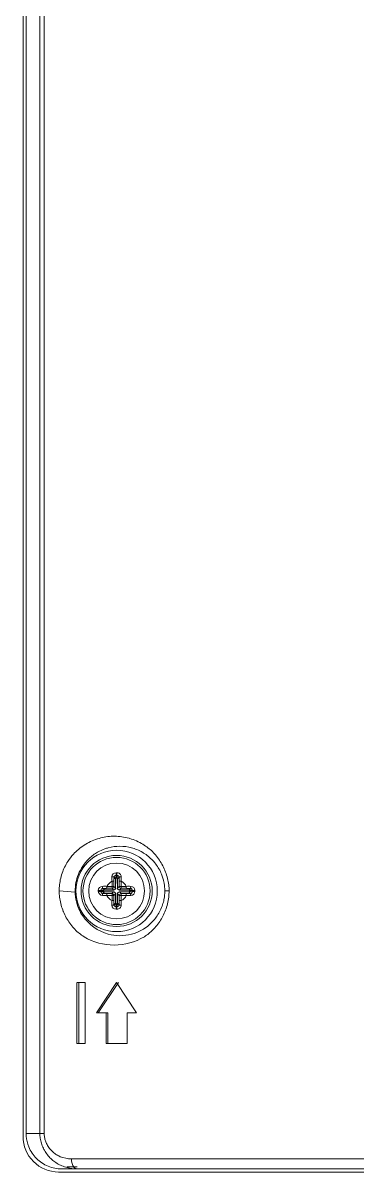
# Model space of a CAD drawing. Extents: x -382 to 1420, y -377 to 265.
# Drawn here: x -228.625 to -227.328, y -25.76 to -21.308 of the extents above; entities that cross this region are included whole.
import ezdxf

# ---------------------------------------------------------------- set-up
doc = ezdxf.new("R2010")
doc.units = 0
doc.header["$MEASUREMENT"] = 0
doc.layers.add('PDF_レイヤー 1', color=7, linetype='CONTINUOUS')

msp = doc.modelspace()

# ---------------------------------------------------------------- linework, layer by layer
at = {"layer": 'PDF_レイヤー 1', "lineweight": 0}
for points in [[(-223.44117, -25.76022), (-171.38649, -25.76022, 0.4143145), (-171.24868, -25.62245), (-171.24868, 6.93063, 0.4143145), (-171.38648, 7.06835), (-228.48682, 7.06835, 0.4143145), (-228.62463, 6.93063), (-228.62463, -25.62245, 0.4143145), (-228.48684, -25.76022), (-224.79078, -25.76022)], [(-228.61284, -25.61062, 0.020237), (-228.61242, -25.62094, 0.0768274), (-228.60256, -25.66288, 0.1002389), (-228.57255, -25.70786, 0.0963949), (-228.52739, -25.73797, 0.0991788), (-228.4745, -25.74841), (-171.39888, -25.74841, 0.0213893), (-171.38909, -25.748, 0.077189), (-171.34599, -25.73801, 0.1002389), (-171.30103, -25.708, 0.1012685), (-171.27092, -25.66312, 0.0994966), (-171.26046, -25.61062), (-171.33059, -25.61062), (-171.33061, 6.84425), (-172.59133, 5.1687), (-172.81714, 5.16869), (-172.81714, 3.04596)], [(-228.43748, -25.70896, 0.1760698), (-228.4265, -25.74272), (-228.42608, -25.74314), (-228.42511, -25.74411), (-228.424, -25.74494), (-228.42302, -25.74564), (-228.42191, -25.74633), (-228.42066, -25.74689), (-228.41997, -25.74716), (-228.41872, -25.74772), (-228.41761, -25.748), (-228.41622, -25.74828), (-228.41483, -25.74841), (-228.42011, -25.74828), (-228.42538, -25.748), (-228.43066, -25.74744), (-228.43594, -25.74689), (-228.43858, -25.74647), (-228.44385, -25.7455), (-228.44899, -25.74453), (-228.45427, -25.74314), (-228.45927, -25.74161), (-228.46441, -25.73994), (-228.46955, -25.73814), (-228.47441, -25.73619), (-228.47913, -25.73397), (-228.48385, -25.73175), (-228.4883, -25.72925), (-228.49288, -25.72675), (-228.49718, -25.72383), (-228.50135, -25.72106), (-228.50538, -25.718), (-228.50927, -25.71495), (-228.51302, -25.71161), (-228.51663, -25.70842), (-228.52024, -25.70481), (-228.52357, -25.70106), (-228.52704, -25.69731), (-228.5301, -25.69328), (-228.53329, -25.68911), (-228.53607, -25.68481), (-228.53899, -25.6805), (-228.54148, -25.67606), (-228.54343, -25.67259), (-228.54565, -25.668), (-228.54787, -25.66342), (-228.54996, -25.65856), (-228.55162, -25.6537), (-228.55329, -25.64884), (-228.55482, -25.64412), (-228.55607, -25.63926), (-228.5569, -25.6344), (-228.55787, -25.62954), (-228.55857, -25.62468), (-228.55898, -25.61995), (-228.55926, -25.61523), (-228.5594, -25.61062), (-228.55939, 6.84425)], [(-228.0594, -24.67136), (-228.05954, -24.67747), (-228.05982, -24.68358), (-228.06024, -24.68969), (-228.06079, -24.6958), (-228.06162, -24.70219), (-228.06274, -24.70844), (-228.06399, -24.71469), (-228.06551, -24.72094), (-228.0669, -24.72719), (-228.06718, -24.72774), (-228.06899, -24.73399), (-228.07093, -24.7401), (-228.07301, -24.74607), (-228.07537, -24.75204), (-228.07801, -24.75788), (-228.08051, -24.76357), (-228.08343, -24.76913), (-228.08621, -24.77454), (-228.0894, -24.77982), (-228.09243, -24.7849, -0.0570424), (-228.12248, -24.82232, -0.0459565), (-228.15492, -24.84856, -0.2743104), (-228.3885, -24.84898, -0.0545079), (-228.42412, -24.81977), (-228.42815, -24.81547), (-228.43218, -24.81103), (-228.43592, -24.80644), (-228.43981, -24.80158), (-228.44342, -24.79658), (-228.44717, -24.79144), (-228.45051, -24.78617), (-228.45384, -24.78061), (-228.45703, -24.77506), (-228.46009, -24.76936), (-228.46301, -24.76353), (-228.46564, -24.7577), (-228.46828, -24.75159), (-228.4687, -24.75075), (-228.47092, -24.74464), (-228.47314, -24.73853), (-228.47523, -24.73228), (-228.47703, -24.72631), (-228.4787, -24.72006), (-228.48009, -24.71381), (-228.48134, -24.70756), (-228.48231, -24.70145), (-228.48314, -24.69534), (-228.48384, -24.68923), (-228.48439, -24.68312), (-228.48467, -24.67715), (-228.48481, -24.67132), (-228.48467, -24.6652), (-228.48439, -24.65909), (-228.48384, -24.65284), (-228.48314, -24.64673), (-228.48231, -24.64048), (-228.48134, -24.6341), (-228.48023, -24.62799), (-228.4787, -24.62174), (-228.47703, -24.61563), (-228.47689, -24.61479), (-228.47509, -24.60854), (-228.47314, -24.60243), (-228.47092, -24.59646), (-228.4687, -24.59049), (-228.46606, -24.58466), (-228.46356, -24.57896), (-228.46064, -24.57341), (-228.45787, -24.56799), (-228.45467, -24.56271), (-228.45155, -24.55752, -0.0410013), (-228.42974, -24.52877), (-228.42516, -24.52391), (-228.42044, -24.51919), (-228.4153, -24.51447), (-228.41016, -24.51002), (-228.40475, -24.50558), (-228.39933, -24.50141), (-228.39364, -24.49725), (-228.3878, -24.4935), (-228.38169, -24.48975), (-228.37572, -24.48614), (-228.36947, -24.48294), (-228.36322, -24.47961), (-228.35683, -24.47683), (-228.35031, -24.47406), (-228.34364, -24.47156), (-228.33698, -24.46933), (-228.33045, -24.46739), (-228.32364, -24.46544), (-228.31698, -24.46392), (-228.31045, -24.46239), (-228.30364, -24.46142), (-228.29698, -24.46045), (-228.29031, -24.45975), (-228.28351, -24.45933), (-228.2767, -24.45906), (-228.2699, -24.45906), (-228.26295, -24.45933), (-228.25601, -24.45975), (-228.24907, -24.46045), (-228.24198, -24.46142), (-228.23518, -24.46239), (-228.22824, -24.46378), (-228.22129, -24.46531), (-228.21449, -24.46725), (-228.21157, -24.46808), (-228.2049, -24.47003), (-228.1981, -24.47239), (-228.19157, -24.47489), (-228.18518, -24.47767), (-228.17879, -24.48044), (-228.17268, -24.48364), (-228.16671, -24.48683), (-228.16088, -24.4903), (-228.15527, -24.49391, -0.0545079), (-228.11972, -24.52308), (-228.11569, -24.52738), (-228.11166, -24.53183), (-228.10777, -24.53655), (-228.10402, -24.54141), (-228.10027, -24.54641), (-228.0968, -24.55155), (-228.09347, -24.55683), (-228.09, -24.56224), (-228.08694, -24.5678), (-228.08375, -24.57349), (-228.08097, -24.57932), (-228.07819, -24.5853), (-228.07569, -24.59127), (-228.07555, -24.59182), (-228.07305, -24.59793), (-228.07083, -24.60404), (-228.06889, -24.61029), (-228.06708, -24.6164), (-228.06542, -24.62265), (-228.06403, -24.6289), (-228.06278, -24.63515), (-228.06167, -24.64126), (-228.06083, -24.64737), (-228.06014, -24.65334), (-228.05972, -24.65946), (-228.05944, -24.66543), (-228.05938, -24.67132), (-228.07604, -24.67132, -0.0521874), (-228.07916, -24.70387), (-228.08028, -24.70915), (-228.08166, -24.71456), (-228.08305, -24.71984), (-228.08486, -24.72526), (-228.0868, -24.73067), (-228.08875, -24.73595), (-228.09111, -24.74136), (-228.09361, -24.74664), (-228.09625, -24.75192), (-228.09902, -24.75692), (-228.09944, -24.75761), (-228.10236, -24.76261), (-228.10541, -24.76747), (-228.10888, -24.77233), (-228.11222, -24.77692), (-228.11583, -24.7815), (-228.11944, -24.78581), (-228.12305, -24.78983), (-228.12694, -24.79386), (-228.13083, -24.79775, -0.0204101), (-228.14183, -24.80707)], [(-228.30796, -24.50816, 0.0442598), (-228.33577, -24.52091, 0.0614481), (-228.36885, -24.54573, 0.0389571), (-228.38785, -24.56688, 0.0084369), (-228.39366, -24.57502, 0.0453098), (-228.41048, -24.60675, 0.0488705), (-228.41979, -24.63911, 0.044084), (-228.42297, -24.67132)], [(-228.29491, -24.50409, -0.0650047), (-228.24975, -24.49812, -0.0644341), (-228.20461, -24.50396), (-228.19933, -24.50548), (-228.19406, -24.50701), (-228.18892, -24.50895), (-228.18364, -24.51118), (-228.17836, -24.51326), (-228.17309, -24.51576), (-228.16795, -24.5184), (-228.16295, -24.52118), (-228.16267, -24.52131), (-228.15781, -24.52423), (-228.15295, -24.52743), (-228.14823, -24.53062), (-228.14378, -24.53409), (-228.1392, -24.53756), (-228.13503, -24.54131), (-228.13084, -24.54491), (-228.12681, -24.5488), (-228.12279, -24.55296), (-228.11904, -24.55727), (-228.11543, -24.56158), (-228.11473, -24.56241), (-228.11112, -24.56685), (-228.10779, -24.57144), (-228.10459, -24.5763), (-228.1014, -24.58116), (-228.09862, -24.58602), (-228.09584, -24.59102), (-228.09321, -24.59588), (-228.09098, -24.60102), (-228.08876, -24.60602, -0.0469539), (-228.07957, -24.637), (-228.07887, -24.64019), (-228.07818, -24.64367), (-228.07762, -24.64714), (-228.07721, -24.65061), (-228.07679, -24.65394), (-228.07679, -24.65408), (-228.07665, -24.65741), (-228.07637, -24.66089), (-228.07623, -24.66436), (-228.0761, -24.66797), (-228.0761, -24.6713)], [(-228.30985, -24.6743), (-228.30999, -24.6743), (-228.31082, -24.67416), (-228.31166, -24.67388), (-228.31235, -24.67347), (-228.31263, -24.67319), (-228.31305, -24.6725), (-228.31332, -24.67194), (-228.31332, -24.67125), (-228.31332, -24.67069), (-228.31305, -24.67014), (-228.31263, -24.66944), (-228.31235, -24.66916), (-228.31166, -24.66875), (-228.31082, -24.66847), (-228.30999, -24.66833), (-228.30985, -24.66833), (-228.27391, -24.66833), (-228.2739, -24.66754), (-228.28029, -24.66101), (-228.28029, -24.63387, -0.0233331), (-228.28048, -24.61649), (-228.27965, -24.61649), (-228.27881, -24.61649), (-228.27798, -24.61663), (-228.27715, -24.61663), (-228.27631, -24.61676), (-228.27548, -24.6169), (-228.27534, -24.6169), (-228.27451, -24.61718), (-228.27368, -24.61732), (-228.2734, -24.61746), (-228.27298, -24.6176), (-228.27243, -24.61788), (-228.26634, -24.62399), (-228.26537, -24.62399), (-228.2662, -24.66237, -0.298806), (-228.27388, -24.66751), (-228.30985, -24.66751), (-228.31041, -24.66751), (-228.31166, -24.66765), (-228.31277, -24.66779), (-228.31402, -24.66807), (-228.31527, -24.66834), (-228.31638, -24.66876), (-228.31763, -24.66918), (-228.31819, -24.66945), (-228.31916, -24.67001), (-228.32027, -24.67057), (-228.32124, -24.67136), (-228.32027, -24.67205), (-228.31916, -24.67261), (-228.31819, -24.67316), (-228.31749, -24.67344), (-228.31638, -24.67386), (-228.31513, -24.67427), (-228.31388, -24.67455), (-228.31277, -24.67483), (-228.31152, -24.67497), (-228.31041, -24.67511), (-228.30985, -24.67511), (-228.31596, -24.68122), (-228.31624, -24.68177), (-228.31638, -24.68219), (-228.31652, -24.68247), (-228.31666, -24.6833), (-228.3168, -24.68413), (-228.31694, -24.68427), (-228.31707, -24.68511), (-228.31707, -24.68594), (-228.31721, -24.68677), (-228.31721, -24.68761), (-228.31735, -24.68844), (-228.31731, -24.68922, 0.0166665), (-228.29991, -24.68922), (-228.27269, -24.68922), (-228.27265, -24.70874), (-228.28029, -24.70874), (-228.28023, -24.68162), (-228.29995, -24.68162), (-228.29995, -24.68926, 0.1722517), (-228.28029, -24.70874), (-228.28042, -24.70958), (-228.28042, -24.71138), (-228.28042, -24.71305), (-228.28056, -24.71485), (-228.28056, -24.71666), (-228.28056, -24.71833), (-228.28056, -24.72013), (-228.28056, -24.7218), (-228.28056, -24.72277), (-228.28042, -24.7243), (-228.28042, -24.7261)], [(-228.20774, -24.65341, 0.0166665), (-228.22514, -24.65341), (-228.25222, -24.65341), (-228.25226, -24.63387), (-228.24462, -24.63387), (-228.24468, -24.66101), (-228.2251, -24.66101), (-228.2251, -24.65341, 0.1728735), (-228.24462, -24.63387), (-228.24462, -24.63304), (-228.24462, -24.63124), (-228.24448, -24.62957), (-228.24448, -24.62776), (-228.24448, -24.62596), (-228.24448, -24.62429), (-228.24448, -24.62263), (-228.24448, -24.62082), (-228.24448, -24.61985), (-228.24448, -24.61832), (-228.24443, -24.61649), (-228.24526, -24.61649), (-228.24609, -24.61649), (-228.24707, -24.61663), (-228.2479, -24.61663), (-228.24873, -24.61676), (-228.24957, -24.6169), (-228.24971, -24.6169), (-228.2504, -24.61704), (-228.25123, -24.61732), (-228.25151, -24.61732), (-228.25207, -24.6176), (-228.25262, -24.61788), (-228.25957, -24.62399), (-228.25873, -24.62399), (-228.25954, -24.65996), (-228.25954, -24.62399), (-228.25954, -24.62385), (-228.25968, -24.62301), (-228.25995, -24.62218), (-228.26037, -24.62149), (-228.26065, -24.62121), (-228.26134, -24.62079), (-228.2619, -24.62051), (-228.26245, -24.62051), (-228.26301, -24.62051), (-228.2637, -24.62079), (-228.26426, -24.62121), (-228.26468, -24.62149), (-228.26509, -24.62218), (-228.26537, -24.62301), (-228.26537, -24.62385), (-228.26633, -24.62394), (-228.26633, -24.65991), (-228.27272, -24.65339, -0.3607235), (-228.28029, -24.66101), (-228.29999, -24.661), (-228.30152, -24.661), (-228.30305, -24.66114), (-228.30471, -24.66114), (-228.30638, -24.66114), (-228.30791, -24.66114), (-228.30958, -24.66114), (-228.31124, -24.66127), (-228.31207, -24.66127), (-228.3136, -24.66127), (-228.31527, -24.66141), (-228.31596, -24.66141), (-228.31624, -24.66086), (-228.31638, -24.6603), (-228.31652, -24.66002), (-228.31666, -24.65919), (-228.31694, -24.6585), (-228.31694, -24.65836), (-228.31707, -24.65753), (-228.31707, -24.65669), (-228.31721, -24.65586), (-228.31721, -24.65503), (-228.31735, -24.65419), (-228.31735, -24.65336, -0.0166665), (-228.29995, -24.65341)], [(-228.24448, -24.61651, 0.4160873), (-228.26252, -24.60066), (-228.26266, -24.60066), (-228.2628, -24.60066), (-228.26294, -24.60066), (-228.26308, -24.60066), (-228.26322, -24.60066), (-228.26336, -24.60066), (-228.2635, -24.60066), (-228.26377, -24.60066), (-228.26391, -24.60066), (-228.26405, -24.60066, 0.4136881), (-228.2804, -24.61649)], [(-228.25873, -24.62399, 0.1519287), (-228.26252, -24.61258), (-228.26257, -24.6111), (-228.26104, -24.6111), (-228.26252, -24.6111), (-228.26388, -24.6111), (-228.26388, -24.61068), (-228.26402, -24.60971), (-228.26402, -24.60902), (-228.26402, -24.60804), (-228.26402, -24.60693), (-228.26402, -24.60582), (-228.26402, -24.60485), (-228.26402, -24.60374), (-228.26402, -24.60263), (-228.26402, -24.60166), (-228.26104, -24.60066), (-228.26118, -24.60066), (-228.26132, -24.60066), (-228.26145, -24.60066), (-228.26159, -24.60066), (-228.26173, -24.60066), (-228.26187, -24.60066), (-228.26215, -24.60066), (-228.26229, -24.60066), (-228.26243, -24.60066), (-228.26104, -24.60068), (-228.26104, -24.60166), (-228.26104, -24.60263), (-228.26104, -24.60374), (-228.26104, -24.60485), (-228.26104, -24.60582), (-228.26104, -24.60693), (-228.26104, -24.60804), (-228.26104, -24.60902), (-228.26104, -24.60971), (-228.26104, -24.61068), (-228.26104, -24.6111), (-228.2609, -24.6111), (-228.25965, -24.6111), (-228.2584, -24.61138), (-228.25729, -24.61165), (-228.25618, -24.61221), (-228.2552, -24.6129), (-228.25465, -24.61332), (-228.25382, -24.61402), (-228.25326, -24.61499), (-228.25284, -24.61596), (-228.25271, -24.61679), (-228.25262, -24.61788), (-228.25262, -24.61857), (-228.25248, -24.62024), (-228.25248, -24.62176), (-228.25234, -24.6226), (-228.25234, -24.62426), (-228.25234, -24.62593), (-228.25234, -24.62746), (-228.25234, -24.62912), (-228.25221, -24.63065), (-228.25221, -24.63232), (-228.25221, -24.63385)], [(-228.31594, -24.66134), (-228.31705, -24.66148), (-228.31788, -24.66162), (-228.31885, -24.66204), (-228.31982, -24.66273), (-228.32052, -24.66343), (-228.32094, -24.66398), (-228.32163, -24.66495), (-228.32219, -24.6662), (-228.32246, -24.66718), (-228.32274, -24.66843), (-228.32274, -24.66968), (-228.32274, -24.66982), (-228.32302, -24.66982), (-228.32413, -24.66982), (-228.32482, -24.66982), (-228.3258, -24.66982), (-228.32691, -24.66982), (-228.32802, -24.66982), (-228.32899, -24.66982), (-228.3301, -24.66982), (-228.33121, -24.66982), (-228.33205, -24.66982), (-228.33316, -24.66982, 0.4136881), (-228.31735, -24.68919)], [(-228.31731, -24.65341, 0.4136881), (-228.33318, -24.66982), (-228.33318, -24.67009), (-228.33318, -24.67037), (-228.33318, -24.67079), (-228.33318, -24.67107), (-228.33318, -24.67134), (-228.33318, -24.67162), (-228.33318, -24.6719), (-228.33318, -24.67232), (-228.33318, -24.67259), (-228.33316, -24.6728), (-228.33205, -24.6728), (-228.33121, -24.6728), (-228.3301, -24.6728), (-228.32899, -24.6728), (-228.32802, -24.6728), (-228.32691, -24.6728), (-228.3258, -24.6728), (-228.32482, -24.6728), (-228.32413, -24.6728), (-228.32302, -24.6728), (-228.32277, -24.67275), (-228.32277, -24.67386), (-228.32263, -24.67511), (-228.32221, -24.67636), (-228.3218, -24.67747), (-228.32166, -24.67775), (-228.32096, -24.67858), (-228.32055, -24.67913), (-228.31971, -24.67983), (-228.31888, -24.68052), (-228.31791, -24.68094), (-228.31707, -24.68108), (-228.31596, -24.68122)], [(-228.20774, -24.68922, 0.4136881), (-228.19186, -24.6728), (-228.19186, -24.67252), (-228.19186, -24.67225), (-228.19186, -24.67183), (-228.19186, -24.67155), (-228.19186, -24.67127), (-228.19186, -24.671), (-228.19186, -24.67072), (-228.19186, -24.6703), (-228.19186, -24.67002), (-228.19186, -24.66989, 0.4136881), (-228.20771, -24.65336), (-228.20771, -24.65419), (-228.20771, -24.65503), (-228.20785, -24.65586), (-228.20785, -24.65669), (-228.20799, -24.65753), (-228.20813, -24.65836), (-228.20813, -24.6585), (-228.20826, -24.65933), (-228.20854, -24.66016), (-228.20854, -24.66044), (-228.20868, -24.66086), (-228.20896, -24.66141), (-228.21519, -24.66833), (-228.21506, -24.66833), (-228.21408, -24.66847), (-228.21339, -24.66875), (-228.21269, -24.66916), (-228.21228, -24.66944), (-228.212, -24.67014), (-228.21172, -24.67069), (-228.21158, -24.67138), (-228.21172, -24.67194), (-228.212, -24.6725), (-228.21228, -24.67319), (-228.21269, -24.67347), (-228.21339, -24.67388), (-228.21408, -24.67416), (-228.21506, -24.6743), (-228.21519, -24.6743), (-228.25116, -24.6743, 0.284871), (-228.25954, -24.68268), (-228.25954, -24.71864), (-228.25954, -24.71878), (-228.25968, -24.71962), (-228.25995, -24.72045), (-228.26037, -24.72114), (-228.26065, -24.72142), (-228.26134, -24.72184), (-228.2619, -24.72212), (-228.26245, -24.72212), (-228.26301, -24.72212), (-228.2637, -24.72184), (-228.26426, -24.72142), (-228.26468, -24.72114), (-228.26509, -24.72045), (-228.26537, -24.71962), (-228.26537, -24.71878), (-228.26537, -24.71864), (-228.26537, -24.6827), (-228.2663, -24.68269), (-228.27269, -24.68922, 0.3445724), (-228.2803, -24.68163), (-228.27391, -24.67511), (-228.27363, -24.67511), (-228.27349, -24.67511), (-228.27322, -24.67511), (-228.27294, -24.67511), (-228.27266, -24.67511), (-228.27238, -24.67497), (-228.27211, -24.67497), (-228.27197, -24.67497), (-228.27169, -24.67497), (-228.27388, -24.6743), (-228.30985, -24.6743), (-228.30988, -24.67511), (-228.27391, -24.67511), (-228.27391, -24.67427, -0.298806), (-228.26633, -24.68268), (-228.26633, -24.71864), (-228.26536, -24.71864)], [(-228.21519, -24.66751), (-228.21464, -24.66751), (-228.21339, -24.66765), (-228.21228, -24.66779), (-228.21103, -24.66807), (-228.20992, -24.66834), (-228.20867, -24.66876), (-228.20756, -24.66918), (-228.20672, -24.66945), (-228.20575, -24.67001), (-228.20464, -24.67057), (-228.20231, -24.67273), (-228.20231, -24.66982), (-228.20189, -24.66982), (-228.20078, -24.66982), (-228.20008, -24.66982), (-228.19925, -24.66982), (-228.19814, -24.66982), (-228.19703, -24.66982), (-228.19592, -24.66982), (-228.19495, -24.66982), (-228.19384, -24.66982), (-228.19286, -24.66982), (-228.19189, -24.6728), (-228.19286, -24.6728), (-228.19384, -24.6728), (-228.19495, -24.6728), (-228.19592, -24.6728), (-228.19703, -24.6728), (-228.19814, -24.6728), (-228.19925, -24.6728), (-228.20008, -24.6728), (-228.20078, -24.6728), (-228.20189, -24.6728), (-228.20231, -24.6728), (-228.20367, -24.67136, -0.1458526), (-228.21519, -24.67427), (-228.21519, -24.67511), (-228.20897, -24.68127), (-228.20786, -24.68113), (-228.20717, -24.681), (-228.2062, -24.68058), (-228.20522, -24.67988), (-228.20453, -24.67919), (-228.20397, -24.67863), (-228.20342, -24.67766), (-228.20286, -24.67641), (-228.20245, -24.67544), (-228.20231, -24.67419), (-228.20231, -24.67294), (-228.20229, -24.66989), (-228.20229, -24.66877), (-228.20243, -24.66752), (-228.20271, -24.66627), (-228.20327, -24.66516), (-228.2034, -24.66489), (-228.20396, -24.66405), (-228.20451, -24.6635), (-228.20535, -24.6628), (-228.20618, -24.66211), (-228.20715, -24.66169), (-228.20785, -24.66155), (-228.20896, -24.66141)], [(-228.48477, -24.67132), (-228.42283, -24.67619, 0.0225226), (-228.42188, -24.68962, 0.0290625), (-228.41984, -24.70359, 0.0452215), (-228.40846, -24.74048, 0.05009), (-228.39368, -24.76743, 0.1755981), (-228.29508, -24.83854, 0.0645087), (-228.24977, -24.84449, 0.0649242), (-228.20475, -24.83868, 0.0691431), (-228.16406, -24.82212, 0.0430724), (-228.14184, -24.80712)], [(-228.25222, -24.70874), (-228.25222, -24.70958), (-228.25222, -24.71124), (-228.25222, -24.71277), (-228.25236, -24.71346), (-228.25236, -24.71513), (-228.25236, -24.7168), (-228.25236, -24.71833), (-228.25236, -24.71999), (-228.2525, -24.72166), (-228.2525, -24.72319), (-228.25262, -24.72474), (-228.25276, -24.72585), (-228.2529, -24.72669), (-228.25332, -24.72766), (-228.25387, -24.72849), (-228.2547, -24.72932), (-228.25526, -24.72974), (-228.25609, -24.73044), (-228.25637, -24.73057), (-228.25748, -24.73099), (-228.25859, -24.73141), (-228.25984, -24.73155), (-228.26104, -24.73153), (-228.26104, -24.73195), (-228.26104, -24.73292), (-228.26104, -24.73362), (-228.26104, -24.73459), (-228.26104, -24.7357), (-228.26104, -24.73681), (-228.26104, -24.73778), (-228.26104, -24.73889), (-228.26104, -24.74), (-228.26104, -24.74098), (-228.26252, -24.74198), (-228.26238, -24.74198), (-228.26225, -24.74198), (-228.26211, -24.74198), (-228.26183, -24.74198), (-228.26169, -24.74198), (-228.26155, -24.74198), (-228.26141, -24.74198), (-228.26127, -24.74198), (-228.26113, -24.74198), (-228.26104, -24.74198, 0.4160873), (-228.24443, -24.72613), (-228.24526, -24.72613), (-228.24609, -24.72613), (-228.24707, -24.72599), (-228.2479, -24.72599), (-228.24873, -24.72585), (-228.24957, -24.72571), (-228.24971, -24.72571), (-228.25054, -24.72544), (-228.25123, -24.7253), (-228.25151, -24.72516), (-228.25207, -24.72502), (-228.25262, -24.72474), (-228.25873, -24.71867), (-228.25873, -24.6827), (-228.25222, -24.68916), (-228.25222, -24.70874), (-228.24458, -24.70874, -0.0066664), (-228.24448, -24.7261)], [(-228.22504, -24.68162), (-228.24458, -24.68158, 0.3607235), (-228.25218, -24.68922), (-228.2251, -24.68922), (-228.22507, -24.68163), (-228.2234, -24.68163), (-228.22187, -24.6815), (-228.22035, -24.6815), (-228.21868, -24.6815), (-228.21715, -24.6815), (-228.21549, -24.6815), (-228.21382, -24.68136), (-228.21299, -24.68136), (-228.21146, -24.68136), (-228.20979, -24.68122), (-228.20896, -24.68122), (-228.20868, -24.68177), (-228.20854, -24.68233), (-228.20854, -24.68261), (-228.20826, -24.68344), (-228.20813, -24.68413), (-228.20813, -24.68427), (-228.20799, -24.68511), (-228.20785, -24.68594), (-228.20785, -24.68677), (-228.20771, -24.68761), (-228.20771, -24.68844), (-228.20774, -24.68922, -0.0165605), (-228.22504, -24.68916, -0.1728735), (-228.24462, -24.7087), (-228.24462, -24.68162), (-228.25114, -24.67513), (-228.25116, -24.67511), (-228.21519, -24.67511)], [(-228.27249, -24.72473), (-228.27236, -24.72584), (-228.27222, -24.72667), (-228.27166, -24.72764), (-228.27111, -24.72862), (-228.27041, -24.72931), (-228.26986, -24.72973), (-228.26875, -24.73042), (-228.26763, -24.73098), (-228.26652, -24.73125), (-228.26541, -24.73153), (-228.26416, -24.73153), (-228.26388, -24.73153), (-228.26388, -24.73195), (-228.26402, -24.73292), (-228.26402, -24.73362), (-228.26402, -24.73459), (-228.26402, -24.7357), (-228.26402, -24.73681), (-228.26402, -24.73778), (-228.26402, -24.73889), (-228.26402, -24.74), (-228.26402, -24.74098), (-228.26402, -24.74195, -0.4136881), (-228.28048, -24.72613), (-228.27965, -24.72613), (-228.27881, -24.72613), (-228.27798, -24.72599), (-228.27715, -24.72599), (-228.27631, -24.72585), (-228.27548, -24.72571), (-228.27534, -24.72571), (-228.27465, -24.72557), (-228.27381, -24.7253), (-228.27354, -24.7253), (-228.27298, -24.72502), (-228.27243, -24.72474), (-228.27243, -24.72405), (-228.27256, -24.72238), (-228.27256, -24.72085), (-228.27256, -24.72002), (-228.2727, -24.71835), (-228.2727, -24.71669), (-228.2727, -24.71516), (-228.2727, -24.71349), (-228.2727, -24.71196), (-228.2727, -24.7103), (-228.2727, -24.70877)], [(-228.54276, -25.61059), (-228.54262, -25.61434), (-228.54248, -25.61795), (-228.54207, -25.62156), (-228.54151, -25.62531), (-228.54068, -25.62892), (-228.54068, -25.62906), (-228.53985, -25.63267), (-228.53887, -25.63629), (-228.53776, -25.63976), (-228.53651, -25.64323), (-228.53519, -25.64652), (-228.53339, -25.65027), (-228.53144, -25.65402), (-228.52936, -25.65763), (-228.52714, -25.66138), (-228.52464, -25.66499), (-228.522, -25.6686), (-228.51908, -25.67207), (-228.51617, -25.67527), (-228.51297, -25.67874), (-228.51242, -25.67916), (-228.50909, -25.68221), (-228.50575, -25.68527), (-228.50214, -25.68804), (-228.49867, -25.69068), (-228.49492, -25.69304), (-228.49131, -25.69527), (-228.4877, -25.69735), (-228.48381, -25.69915), (-228.48025, -25.70077, 0.0987205), (-228.43748, -25.70896), (-171.43581, -25.70889)]]:
    msp.add_lwpolyline(points, format="xyb", dxfattribs=at)
for points in [[(-228.54272, 6.84425), (-228.54271, -25.61062), (-228.61284, -25.61062), (-228.61284, 6.91931)], [(-228.27269, -24.63387), (-228.27269, -24.63304), (-228.27269, -24.63137), (-228.27269, -24.62985), (-228.27269, -24.62915), (-228.27269, -24.62749), (-228.27269, -24.62582), (-228.27269, -24.62429), (-228.27255, -24.62263), (-228.27255, -24.62096), (-228.27241, -24.61943), (-228.27241, -24.6179)], [(-228.27243, -24.61788), (-228.27229, -24.61676), (-228.27215, -24.61593), (-228.27159, -24.61496), (-228.27104, -24.61413), (-228.27034, -24.61329), (-228.26979, -24.61288), (-228.26881, -24.61218), (-228.26868, -24.61204), (-228.26756, -24.61163), (-228.26631, -24.61121), (-228.26507, -24.61107), (-228.26382, -24.61107)], [(-228.26633, -24.62399), (-228.26633, -24.62343), (-228.26619, -24.62218), (-228.26605, -24.62107), (-228.26577, -24.61996), (-228.2655, -24.61871), (-228.26508, -24.61746), (-228.26466, -24.61635), (-228.26438, -24.61565), (-228.26383, -24.61454), (-228.26327, -24.61357), (-228.26258, -24.6126)], [(-228.30985, -24.66834), (-228.30985, -24.66751), (-228.31596, -24.6614)], [(-228.27273, -24.65341), (-228.29995, -24.65341), (-228.29995, -24.66105)], [(-228.28033, -24.63387), (-228.27269, -24.63387), (-228.27269, -24.65346)], [(-228.26619, -24.66241), (-228.26619, -24.66214), (-228.26619, -24.66186), (-228.26619, -24.66158), (-228.26619, -24.66144), (-228.26619, -24.66116), (-228.26619, -24.66089), (-228.26633, -24.66061), (-228.26633, -24.66033), (-228.26633, -24.66019), (-228.26633, -24.65991), (-228.26536, -24.65991)], [(-228.26537, -24.65991), (-228.26551, -24.66019), (-228.26551, -24.66047), (-228.26565, -24.66061), (-228.26565, -24.66089), (-228.26579, -24.66116), (-228.26593, -24.66144), (-228.26593, -24.66158), (-228.26606, -24.66186), (-228.26606, -24.66214), (-228.2662, -24.66241)], [(-228.25886, -24.66236), (-228.259, -24.66208), (-228.259, -24.6618), (-228.25914, -24.66152), (-228.25914, -24.66139), (-228.25927, -24.66111), (-228.25941, -24.66083), (-228.25941, -24.66055), (-228.25955, -24.66041), (-228.25955, -24.66014), (-228.25955, -24.65986)], [(-228.25873, -24.65991), (-228.25873, -24.66019), (-228.25873, -24.66033), (-228.25873, -24.66061), (-228.25873, -24.66089), (-228.25873, -24.66116), (-228.25873, -24.66144), (-228.25887, -24.66158), (-228.25887, -24.66186), (-228.25887, -24.66214), (-228.25887, -24.66241)], [(-228.2251, -24.66101), (-228.22426, -24.66101), (-228.2226, -24.66115), (-228.22107, -24.66115), (-228.22037, -24.66115), (-228.21871, -24.66115), (-228.21704, -24.66115), (-228.21551, -24.66115), (-228.21385, -24.66129), (-228.21218, -24.66129), (-228.21065, -24.66129), (-228.20899, -24.66143)], [(-228.32125, -24.67132), (-228.32278, -24.67284)], [(-228.32274, -24.67273), (-228.32274, -24.66982), (-228.32121, -24.67134)], [(-228.29995, -24.68162), (-228.30078, -24.68162), (-228.30245, -24.68148), (-228.30398, -24.68148), (-228.30467, -24.68148), (-228.30634, -24.68148), (-228.30801, -24.68148), (-228.30953, -24.68148), (-228.3112, -24.68134), (-228.31287, -24.68134), (-228.31439, -24.68134), (-228.31592, -24.6812)], [(-228.27148, -24.66765), (-228.27176, -24.66779), (-228.27204, -24.66779), (-228.27218, -24.66793), (-228.27245, -24.66793), (-228.27273, -24.66807), (-228.27301, -24.6682), (-228.27329, -24.6682), (-228.27343, -24.66834), (-228.2737, -24.66834), (-228.27398, -24.66834)], [(-228.27391, -24.66751), (-228.27363, -24.66751), (-228.27349, -24.66751), (-228.27322, -24.66751), (-228.27294, -24.66751), (-228.27266, -24.66751), (-228.27238, -24.66765), (-228.27211, -24.66765), (-228.27197, -24.66765), (-228.27169, -24.66765), (-228.27141, -24.66765)], [(-228.27391, -24.6743), (-228.27363, -24.6743), (-228.27336, -24.6743), (-228.27322, -24.67444), (-228.27294, -24.67444), (-228.27266, -24.67458), (-228.27238, -24.67472), (-228.27211, -24.67472), (-228.27197, -24.67486), (-228.27169, -24.67486), (-228.27141, -24.675)], [(-228.26633, -24.6827), (-228.26633, -24.68243), (-228.26633, -24.68229), (-228.26633, -24.68201), (-228.26619, -24.68173), (-228.26619, -24.68145), (-228.26619, -24.68118), (-228.26619, -24.68104), (-228.26619, -24.68076), (-228.26619, -24.68048), (-228.26619, -24.6802)], [(-228.26619, -24.68026), (-228.26605, -24.68054), (-228.26605, -24.68081), (-228.26591, -24.68109), (-228.26591, -24.68123), (-228.26577, -24.68151), (-228.26563, -24.68179), (-228.26563, -24.68206), (-228.2655, -24.6822), (-228.2655, -24.68248), (-228.26536, -24.68276)], [(-228.25887, -24.6802), (-228.25887, -24.68048), (-228.25887, -24.68076), (-228.25887, -24.68104), (-228.25873, -24.68118), (-228.25873, -24.68145), (-228.25873, -24.68173), (-228.25873, -24.68201), (-228.25873, -24.68229), (-228.25873, -24.68243), (-228.25873, -24.6827), (-228.25957, -24.6827)], [(-228.25954, -24.6827), (-228.25954, -24.68243), (-228.25954, -24.68229), (-228.2594, -24.68201), (-228.2594, -24.68173), (-228.25926, -24.68145), (-228.25912, -24.68118), (-228.25912, -24.68104), (-228.25898, -24.68076), (-228.25898, -24.68048), (-228.25884, -24.6802)], [(-228.25114, -24.66833), (-228.25127, -24.66833), (-228.25155, -24.66833), (-228.25183, -24.66819), (-228.25211, -24.66819), (-228.25239, -24.66805), (-228.25266, -24.66791), (-228.2528, -24.66791), (-228.25308, -24.66777), (-228.25336, -24.66777), (-228.2535, -24.66764)], [(-228.25114, -24.67511), (-228.25127, -24.67511), (-228.25155, -24.67511), (-228.25183, -24.67511), (-228.25211, -24.67511), (-228.25239, -24.67511), (-228.25252, -24.67497), (-228.2528, -24.67497), (-228.25308, -24.67497), (-228.25336, -24.67497), (-228.2535, -24.67497)], [(-228.25344, -24.67497), (-228.2533, -24.67483), (-228.25302, -24.67483), (-228.25275, -24.67469), (-228.25247, -24.67469), (-228.25233, -24.67455), (-228.25205, -24.67441), (-228.25177, -24.67441), (-228.2515, -24.67427), (-228.25136, -24.67427), (-228.25108, -24.67427)], [(-228.20367, -24.67132), (-228.20228, -24.66979)], [(-228.26258, -24.73003), (-228.26327, -24.72906), (-228.26383, -24.72809), (-228.26438, -24.72698), (-228.26452, -24.72642), (-228.26508, -24.72531), (-228.26536, -24.72406), (-228.26577, -24.72281), (-228.26591, -24.72156), (-228.26619, -24.72059), (-228.26633, -24.71934), (-228.26633, -24.71864), (-228.27244, -24.72476)], [(-228.26401, -24.74198), (-228.26387, -24.74198), (-228.26373, -24.74198), (-228.26345, -24.74198), (-228.26332, -24.74198), (-228.26318, -24.74198), (-228.26304, -24.74198), (-228.2629, -24.74198), (-228.26276, -24.74198), (-228.26262, -24.74198), (-228.26248, -24.74198)], [(-228.2625, -24.73153), (-228.26388, -24.73153), (-228.2625, -24.73)], [(-228.26252, -24.73003), (-228.261, -24.73156)], [(-228.26252, -24.73153), (-228.261, -24.73153)], [(-228.25873, -24.71864), (-228.25873, -24.7192), (-228.25887, -24.72045), (-228.25901, -24.72156), (-228.25929, -24.72267), (-228.25957, -24.72392), (-228.25998, -24.72517), (-228.2604, -24.72628), (-228.26068, -24.72698), (-228.26123, -24.72809), (-228.26165, -24.72906), (-228.26248, -24.73003)], [(-228.25954, -24.71864), (-228.2587, -24.71864)], [(-228.41577, -25.02556), (-228.41577, -25.26179)], [(-228.3835, -25.02556), (-228.41572, -25.02556)], [(-228.40914, -25.02556), (-228.40914, -25.26179)], [(-228.3835, -25.2618), (-228.3835, -25.02558)], [(-228.26252, -25.02556), (-228.34016, -25.14375)], [(-228.33332, -25.14368), (-228.25569, -25.02549)], [(-228.18495, -25.14368), (-228.26258, -25.02549)], [(-228.3401, -25.14368), (-228.29608, -25.14368)], [(-228.3028, -25.2618), (-228.22211, -25.2618), (-228.22211, -25.14362)], [(-228.3028, -25.14368), (-228.3028, -25.26186)], [(-228.29602, -25.14368), (-228.29602, -25.26186)], [(-228.22211, -25.14368), (-228.18489, -25.14368)], [(-228.41577, -25.2618), (-228.38355, -25.2618)], [(-228.41483, -25.74055), (-228.45483, -25.74055)]]:
    msp.add_lwpolyline(points, dxfattribs=at)
msp.add_lwpolyline([(-228.24461, -24.66098), (-228.25114, -24.66751), (-228.25127, -24.66751), (-228.25155, -24.66751), (-228.25183, -24.66751), (-228.25211, -24.66751), (-228.25239, -24.66751), (-228.25252, -24.66765), (-228.2528, -24.66765), (-228.25308, -24.66765), (-228.25336, -24.66765), (-228.25116, -24.66833), (-228.21519, -24.66833), (-228.21517, -24.66751), (-228.25114, -24.66751), (-228.25114, -24.66834, -0.3072345), (-228.25954, -24.65991), (-228.25875, -24.65994), (-228.25222, -24.65341, 0.3607235)], format="xyb", close=True, dxfattribs=at)
for centre, radius in [((-228.2626, -24.67137), 0.15754), ((-228.26247, -24.67129), 0.13774), ((-228.26258, -24.6713), 0.12998), ((-228.26243, -24.67127), 0.10814)]:
    msp.add_circle(centre, radius, dxfattribs=at)
for points in [[(-228.29494, -24.50409), (-228.29938, -24.50534), (-228.30355, -24.50673), (-228.30799, -24.50812)], [(-228.40846, -24.60214), (-228.40915, -24.60367), (-228.40984, -24.6052), (-228.41054, -24.60672)], [(-228.28029, -24.63387), (-228.2889, -24.6379), (-228.2957, -24.64485), (-228.30001, -24.65346)], [(-228.42297, -24.67132), (-228.42297, -24.67298), (-228.42297, -24.67451), (-228.42283, -24.67618)], [(-228.41048, -24.73587), (-228.40979, -24.73739), (-228.40909, -24.73892), (-228.4084, -24.74045)]]:
    msp.add_open_spline(points, degree=3, dxfattribs=at)

doc.saveas('drawing.dxf')
